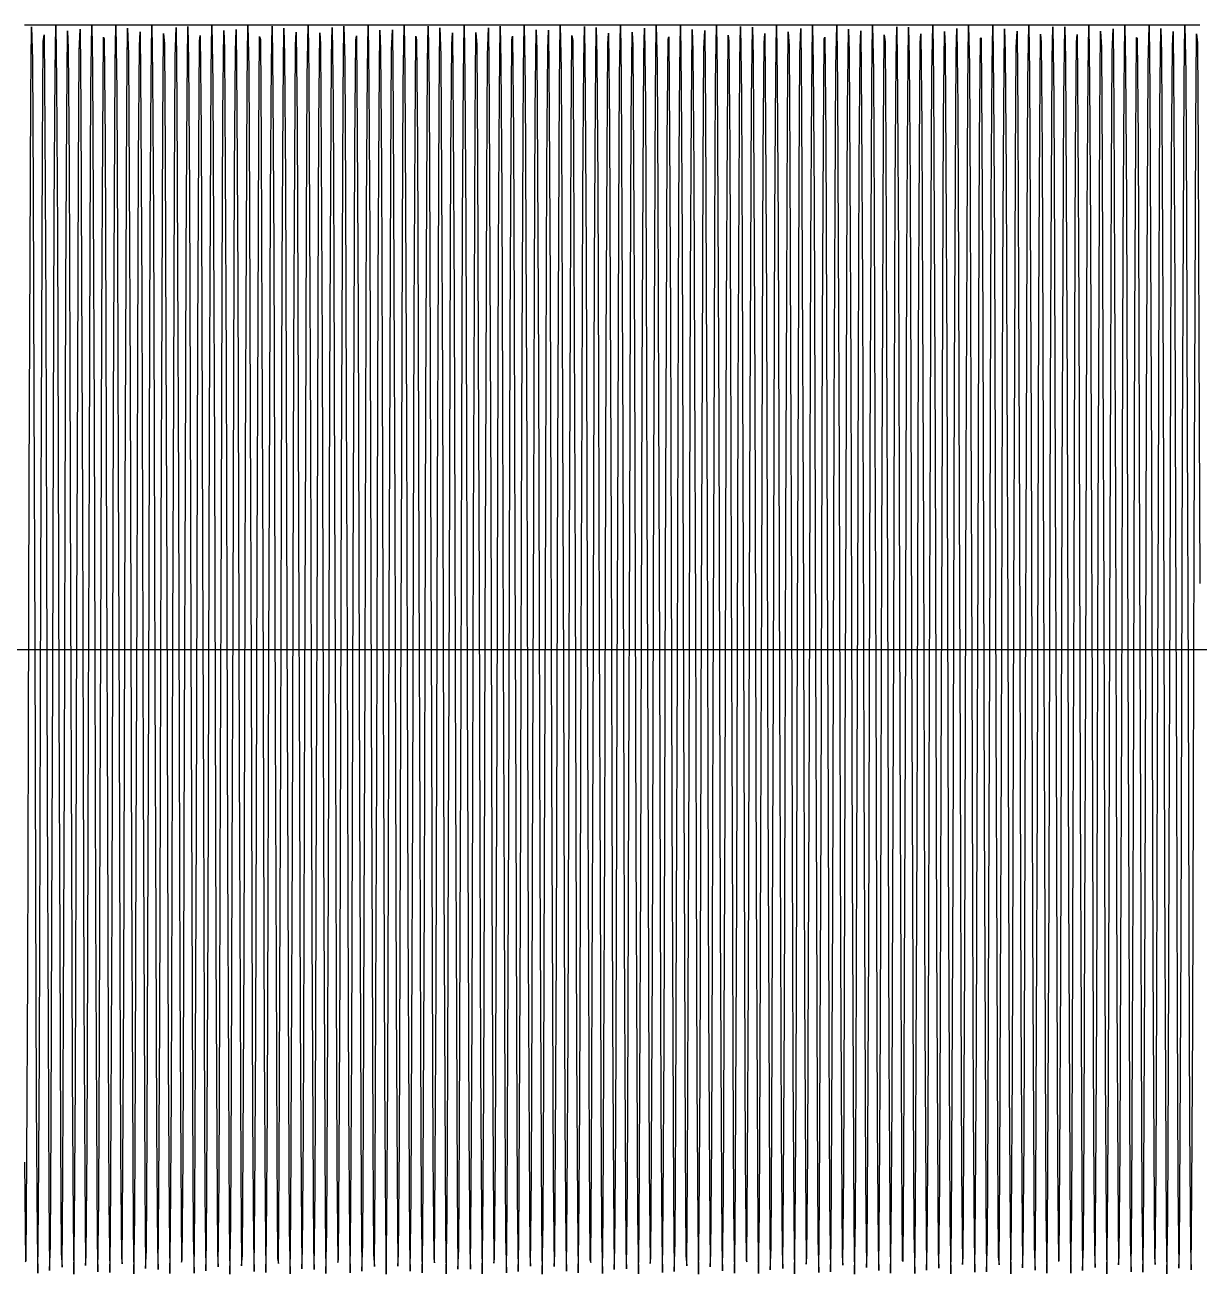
# Model space of a CAD drawing. Header units: metres. Extents: x 5 to 509, y -1 to 159.
# Drawn here: x 305.11 to 320.14, y 95 to 111 of the extents above; entities that cross this region are included whole.
import ezdxf

# ---------------------------------------------------------------- set-up
doc = ezdxf.new("R2010")
doc.units = ezdxf.units.M
doc.linetypes.add('DASHED', pattern=[0.6, 0.35, -0.25])
doc.layers.add('BASE', color=8, linetype='Continuous')
doc.layers.add('WAVE', color=7, linetype='Continuous')

msp = doc.modelspace()

# ---------------------------------------------------------------- linework, layer by layer
at = {"layer": 'BASE'}
msp.add_line((29, 103), (501, 103), dxfattribs=at)
at = {"layer": 'WAVE', "linetype": 'DASHED'}
msp.add_lwpolyline([(305.101, 111), (305.111, 111), (305.121, 111), (305.131, 111), (305.141, 111), (305.151, 111), (305.161, 111), (305.171, 111), (305.181, 111), (305.191, 111), (305.201, 111), (305.211, 111), (305.221, 111), (305.231, 111), (305.241, 111), (305.251, 111), (305.261, 111), (305.271, 111), (305.281, 111), (305.291, 111), (305.301, 111), (305.311, 111), (305.321, 111), (305.331, 111), (305.341, 111), (305.351, 111), (305.361, 111), (305.371, 111), (305.381, 111), (305.391, 111), (305.401, 111), (305.411, 111), (305.421, 111), (305.431, 111), (305.441, 111), (305.451, 111), (305.461, 111), (305.471, 111), (305.481, 111), (305.491, 111), (305.501, 111), (305.511, 111), (305.521, 111), (305.531, 111), (305.541, 111), (305.551, 111), (305.561, 111), (305.571, 111), (305.581, 111), (305.591, 111), (305.601, 111), (305.611, 111), (305.621, 111), (305.631, 111), (305.641, 111), (305.651, 111), (305.661, 111), (305.671, 111), (305.681, 111), (305.691, 111), (305.701, 111), (305.711, 111), (305.721, 111), (305.731, 111), (305.741, 111), (305.751, 111), (305.761, 111), (305.771, 111), (305.781, 111), (305.791, 111), (305.801, 111), (305.811, 111), (305.821, 111), (305.831, 111), (305.841, 111), (305.851, 111), (305.861, 111), (305.871, 111), (305.881, 111), (305.891, 111), (305.901, 111), (305.911, 111), (305.921, 111), (305.931, 111), (305.941, 111), (305.951, 111), (305.961, 111), (305.971, 111), (305.981, 111), (305.991, 111), (306.001, 111), (306.011, 111), (306.021, 111), (306.031, 111), (306.041, 111), (306.051, 111), (306.061, 111), (306.071, 111), (306.081, 111), (306.091, 111), (306.101, 111), (306.111, 111), (306.121, 111), (306.131, 111), (306.141, 111), (306.151, 111), (306.161, 111), (306.171, 111), (306.181, 111), (306.191, 111), (306.201, 111), (306.211, 111), (306.221, 111), (306.231, 111), (306.241, 111), (306.251, 111), (306.261, 111), (306.271, 111), (306.281, 111), (306.291, 111), (306.301, 111), (306.311, 111), (306.321, 111), (306.331, 111), (306.341, 111), (306.351, 111), (306.361, 111), (306.371, 111), (306.381, 111), (306.391, 111), (306.401, 111), (306.411, 111), (306.421, 111), (306.431, 111), (306.441, 111), (306.451, 111), (306.461, 111), (306.471, 111), (306.481, 111), (306.491, 111), (306.501, 111), (306.511, 111), (306.521, 111), (306.531, 111), (306.541, 111), (306.551, 111), (306.561, 111), (306.571, 111), (306.581, 111), (306.591, 111), (306.601, 111), (306.611, 111), (306.621, 111), (306.631, 111), (306.641, 111), (306.651, 111), (306.661, 111), (306.671, 111), (306.681, 111), (306.691, 111), (306.701, 111), (306.711, 111), (306.721, 111), (306.731, 111), (306.741, 111), (306.751, 111), (306.761, 111), (306.771, 111), (306.781, 111), (306.791, 111), (306.801, 111), (306.811, 111), (306.821, 111), (306.831, 111), (306.841, 111), (306.851, 111), (306.861, 111), (306.871, 111), (306.881, 111), (306.891, 111), (306.901, 111), (306.911, 111), (306.921, 111), (306.931, 111), (306.941, 111), (306.951, 111), (306.961, 111), (306.971, 111), (306.981, 111), (306.991, 111), (307.001, 111), (307.011, 111), (307.021, 111), (307.031, 111), (307.041, 111), (307.051, 111), (307.061, 111), (307.071, 111), (307.081, 111), (307.091, 111), (307.101, 111), (307.111, 111), (307.121, 111), (307.131, 111), (307.141, 111), (307.151, 111), (307.161, 111), (307.171, 111), (307.181, 111), (307.191, 111), (307.201, 111), (307.211, 111), (307.221, 111), (307.231, 111), (307.241, 111), (307.251, 111), (307.261, 111), (307.271, 111), (307.281, 111), (307.291, 111), (307.301, 111), (307.311, 111), (307.321, 111), (307.331, 111), (307.341, 111), (307.351, 111), (307.361, 111), (307.371, 111), (307.381, 111), (307.391, 111), (307.401, 111), (307.411, 111), (307.421, 111), (307.431, 111), (307.441, 111), (307.451, 111), (307.461, 111), (307.471, 111), (307.481, 111), (307.491, 111), (307.501, 111), (307.511, 111), (307.521, 111), (307.531, 111), (307.541, 111), (307.551, 111), (307.561, 111), (307.571, 111), (307.581, 111), (307.591, 111), (307.601, 111), (307.611, 111), (307.621, 111), (307.631, 111), (307.641, 111), (307.651, 111), (307.661, 111), (307.671, 111), (307.681, 111), (307.691, 111), (307.701, 111), (307.711, 111), (307.721, 111), (307.731, 111), (307.741, 111), (307.751, 111), (307.761, 111), (307.771, 111), (307.781, 111), (307.791, 111), (307.801, 111), (307.811, 111), (307.821, 111), (307.831, 111), (307.841, 111), (307.851, 111), (307.861, 111), (307.871, 111), (307.881, 111), (307.891, 111), (307.901, 111), (307.911, 111), (307.921, 111), (307.931, 111), (307.941, 111), (307.951, 111), (307.961, 111), (307.971, 111), (307.981, 111), (307.991, 111), (308.001, 111), (308.011, 111), (308.021, 111), (308.031, 111), (308.041, 111), (308.051, 111), (308.061, 111), (308.071, 111), (308.081, 111), (308.091, 111), (308.101, 111), (308.111, 111), (308.121, 111), (308.131, 111), (308.141, 111), (308.151, 111), (308.161, 111), (308.171, 111), (308.181, 111), (308.191, 111), (308.201, 111), (308.211, 111), (308.221, 111), (308.231, 111), (308.241, 111), (308.251, 111), (308.261, 111), (308.271, 111), (308.281, 111), (308.291, 111), (308.301, 111), (308.311, 111), (308.321, 111), (308.331, 111), (308.341, 111), (308.351, 111), (308.361, 111), (308.371, 111), (308.381, 111), (308.391, 111), (308.401, 111), (308.411, 111), (308.421, 111), (308.431, 111), (308.441, 111), (308.451, 111), (308.461, 111), (308.471, 111), (308.481, 111), (308.491, 111), (308.501, 111), (308.511, 111), (308.521, 111), (308.531, 111), (308.541, 111), (308.551, 111), (308.561, 111), (308.571, 111), (308.581, 111), (308.591, 111), (308.601, 111), (308.611, 111), (308.621, 111), (308.631, 111), (308.641, 111), (308.651, 111), (308.661, 111), (308.671, 111), (308.681, 111), (308.691, 111), (308.701, 111), (308.711, 111), (308.721, 111), (308.731, 111), (308.741, 111), (308.751, 111), (308.761, 111), (308.771, 111), (308.781, 111), (308.791, 111), (308.801, 111), (308.811, 111), (308.821, 111), (308.831, 111), (308.841, 111), (308.851, 111), (308.861, 111), (308.871, 111), (308.881, 111), (308.891, 111), (308.901, 111), (308.911, 111), (308.921, 111), (308.931, 111), (308.941, 111), (308.951, 111), (308.961, 111), (308.971, 111), (308.981, 111), (308.991, 111), (309.001, 111), (309.011, 111), (309.021, 111), (309.031, 111), (309.041, 111), (309.051, 111), (309.061, 111), (309.071, 111), (309.081, 111), (309.091, 111), (309.101, 111), (309.111, 111), (309.121, 111), (309.131, 111), (309.141, 111), (309.151, 111), (309.161, 111), (309.171, 111), (309.181, 111), (309.191, 111), (309.201, 111), (309.211, 111), (309.221, 111), (309.231, 111), (309.241, 111), (309.251, 111), (309.261, 111), (309.271, 111), (309.281, 111), (309.291, 111), (309.301, 111), (309.311, 111), (309.321, 111), (309.331, 111), (309.341, 111), (309.351, 111), (309.361, 111), (309.371, 111), (309.381, 111), (309.391, 111), (309.401, 111), (309.411, 111), (309.421, 111), (309.431, 111), (309.441, 111), (309.451, 111), (309.461, 111), (309.471, 111), (309.481, 111), (309.491, 111), (309.501, 111), (309.511, 111), (309.521, 111), (309.531, 111), (309.541, 111), (309.551, 111), (309.561, 111), (309.571, 111), (309.581, 111), (309.591, 111), (309.601, 111), (309.611, 111), (309.621, 111), (309.631, 111), (309.641, 111), (309.651, 111), (309.661, 111), (309.671, 111), (309.681, 111), (309.691, 111), (309.701, 111), (309.711, 111), (309.721, 111), (309.731, 111), (309.741, 111), (309.751, 111), (309.761, 111), (309.771, 111), (309.781, 111), (309.791, 111), (309.801, 111), (309.811, 111), (309.821, 111), (309.831, 111), (309.841, 111), (309.851, 111), (309.861, 111), (309.871, 111), (309.881, 111), (309.891, 111), (309.901, 111), (309.911, 111), (309.921, 111), (309.931, 111), (309.941, 111), (309.951, 111), (309.961, 111), (309.971, 111), (309.981, 111), (309.991, 111), (310.001, 111), (310.011, 111), (310.021, 111), (310.031, 111), (310.041, 111), (310.051, 111), (310.061, 111), (310.071, 111), (310.081, 111), (310.091, 111), (310.101, 111), (310.111, 111), (310.121, 111), (310.131, 111), (310.141, 111), (310.151, 111), (310.161, 111), (310.171, 111), (310.181, 111), (310.191, 111), (310.201, 111), (310.211, 111), (310.221, 111), (310.231, 111), (310.241, 111), (310.251, 111), (310.261, 111), (310.271, 111), (310.281, 111), (310.291, 111), (310.301, 111), (310.311, 111), (310.321, 111), (310.331, 111), (310.341, 111), (310.351, 111), (310.361, 111), (310.371, 111), (310.381, 111), (310.391, 111), (310.401, 111), (310.411, 111), (310.421, 111), (310.431, 111), (310.441, 111), (310.451, 111), (310.461, 111), (310.471, 111), (310.481, 111), (310.491, 111), (310.501, 111), (310.511, 111), (310.521, 111), (310.531, 111), (310.541, 111), (310.551, 111), (310.561, 111), (310.571, 111), (310.581, 111), (310.591, 111), (310.601, 111), (310.611, 111), (310.621, 111), (310.631, 111), (310.641, 111), (310.651, 111), (310.661, 111), (310.671, 111), (310.681, 111), (310.691, 111), (310.701, 111), (310.711, 111), (310.721, 111), (310.731, 111), (310.741, 111), (310.751, 111), (310.761, 111), (310.771, 111), (310.781, 111), (310.791, 111), (310.801, 111), (310.811, 111), (310.821, 111), (310.831, 111), (310.841, 111), (310.851, 111), (310.861, 111), (310.871, 111), (310.881, 111), (310.891, 111), (310.901, 111), (310.911, 111), (310.921, 111), (310.931, 111), (310.941, 111), (310.951, 111), (310.961, 111), (310.971, 111), (310.981, 111), (310.991, 111), (311.001, 111), (311.011, 111), (311.021, 111), (311.031, 111), (311.041, 111), (311.051, 111), (311.061, 111), (311.071, 111), (311.081, 111), (311.091, 111), (311.101, 111), (311.111, 111), (311.121, 111), (311.131, 111), (311.141, 111), (311.151, 111), (311.161, 111), (311.171, 111), (311.181, 111), (311.191, 111), (311.201, 111), (311.211, 111), (311.221, 111), (311.231, 111), (311.241, 111), (311.251, 111), (311.261, 111), (311.271, 111), (311.281, 111), (311.291, 111), (311.301, 111), (311.311, 111), (311.321, 111), (311.331, 111), (311.341, 111), (311.351, 111), (311.361, 111), (311.371, 111), (311.381, 111), (311.391, 111), (311.401, 111), (311.411, 111), (311.421, 111), (311.431, 111), (311.441, 111), (311.451, 111), (311.461, 111), (311.471, 111), (311.481, 111), (311.491, 111), (311.501, 111), (311.511, 111), (311.521, 111), (311.531, 111), (311.541, 111), (311.551, 111), (311.561, 111), (311.571, 111), (311.581, 111), (311.591, 111), (311.601, 111), (311.611, 111), (311.621, 111), (311.631, 111), (311.641, 111), (311.651, 111), (311.661, 111), (311.671, 111), (311.681, 111), (311.691, 111), (311.701, 111), (311.711, 111), (311.721, 111), (311.731, 111), (311.741, 111), (311.751, 111), (311.761, 111), (311.771, 111), (311.781, 111), (311.791, 111), (311.801, 111), (311.811, 111), (311.821, 111), (311.831, 111), (311.841, 111), (311.851, 111), (311.861, 111), (311.871, 111), (311.881, 111), (311.891, 111), (311.901, 111), (311.911, 111), (311.921, 111), (311.931, 111), (311.941, 111), (311.951, 111), (311.961, 111), (311.971, 111), (311.981, 111), (311.991, 111), (312.001, 111), (312.011, 111), (312.021, 111), (312.031, 111), (312.041, 111), (312.051, 111), (312.061, 111), (312.071, 111), (312.081, 111), (312.091, 111), (312.101, 111), (312.111, 111), (312.121, 111), (312.131, 111), (312.141, 111), (312.151, 111), (312.161, 111), (312.171, 111), (312.181, 111), (312.191, 111), (312.201, 111), (312.211, 111), (312.221, 111), (312.231, 111), (312.241, 111), (312.251, 111), (312.261, 111), (312.271, 111), (312.281, 111), (312.291, 111), (312.301, 111), (312.311, 111), (312.321, 111), (312.331, 111), (312.341, 111), (312.351, 111), (312.361, 111), (312.371, 111), (312.381, 111), (312.391, 111), (312.401, 111), (312.411, 111), (312.421, 111), (312.431, 111), (312.441, 111), (312.451, 111), (312.461, 111), (312.471, 111), (312.481, 111), (312.491, 111), (312.501, 111), (312.511, 111), (312.521, 111), (312.531, 111), (312.541, 111), (312.551, 111), (312.561, 111), (312.571, 111), (312.581, 111), (312.591, 111), (312.601, 111), (312.611, 111), (312.621, 111), (312.631, 111), (312.641, 111), (312.651, 111), (312.661, 111), (312.671, 111), (312.681, 111), (312.691, 111), (312.701, 111), (312.711, 111), (312.721, 111), (312.731, 111), (312.741, 111), (312.751, 111), (312.761, 111), (312.771, 111), (312.781, 111), (312.791, 111), (312.801, 111), (312.811, 111), (312.821, 111), (312.831, 111), (312.841, 111), (312.851, 111), (312.861, 111), (312.871, 111), (312.881, 111), (312.891, 111), (312.901, 111), (312.911, 111), (312.921, 111), (312.931, 111), (312.941, 111), (312.951, 111), (312.961, 111), (312.971, 111), (312.981, 111), (312.991, 111), (313.001, 111), (313.011, 111), (313.021, 111), (313.031, 111), (313.041, 111), (313.051, 111), (313.061, 111), (313.071, 111), (313.081, 111), (313.091, 111), (313.101, 111), (313.111, 111), (313.121, 111), (313.131, 111), (313.141, 111), (313.151, 111), (313.161, 111), (313.171, 111), (313.181, 111), (313.191, 111), (313.201, 111), (313.211, 111), (313.221, 111), (313.231, 111), (313.241, 111), (313.251, 111), (313.261, 111), (313.271, 111), (313.281, 111), (313.291, 111), (313.301, 111), (313.311, 111), (313.321, 111), (313.331, 111), (313.341, 111), (313.351, 111), (313.361, 111), (313.371, 111), (313.381, 111), (313.391, 111), (313.401, 111), (313.411, 111), (313.421, 111), (313.431, 111), (313.441, 111), (313.451, 111), (313.461, 111), (313.471, 111), (313.481, 111), (313.491, 111), (313.501, 111), (313.511, 111), (313.521, 111), (313.531, 111), (313.541, 111), (313.551, 111), (313.561, 111), (313.571, 111), (313.581, 111), (313.591, 111), (313.601, 111), (313.611, 111), (313.621, 111), (313.631, 111), (313.641, 111), (313.651, 111), (313.661, 111), (313.671, 111), (313.681, 111), (313.691, 111), (313.701, 111), (313.711, 111), (313.721, 111), (313.731, 111), (313.741, 111), (313.751, 111), (313.761, 111), (313.771, 111), (313.781, 111), (313.791, 111), (313.801, 111), (313.811, 111), (313.821, 111), (313.831, 111), (313.841, 111), (313.851, 111), (313.861, 111), (313.871, 111), (313.881, 111), (313.891, 111), (313.901, 111), (313.911, 111), (313.921, 111), (313.931, 111), (313.941, 111), (313.951, 111), (313.961, 111), (313.971, 111), (313.981, 111), (313.991, 111), (314.001, 111), (314.011, 111), (314.021, 111), (314.031, 111), (314.041, 111), (314.051, 111), (314.061, 111), (314.071, 111), (314.081, 111), (314.091, 111), (314.101, 111), (314.111, 111), (314.121, 111), (314.131, 111), (314.141, 111), (314.151, 111), (314.161, 111), (314.171, 111), (314.181, 111), (314.191, 111), (314.201, 111), (314.211, 111), (314.221, 111), (314.231, 111), (314.241, 111), (314.251, 111), (314.261, 111), (314.271, 111), (314.281, 111), (314.291, 111), (314.301, 111), (314.311, 111), (314.321, 111), (314.331, 111), (314.341, 111), (314.351, 111), (314.361, 111), (314.371, 111), (314.381, 111), (314.391, 111), (314.401, 111), (314.411, 111), (314.421, 111), (314.431, 111), (314.441, 111), (314.451, 111), (314.461, 111), (314.471, 111), (314.481, 111), (314.491, 111), (314.501, 111), (314.511, 111), (314.521, 111), (314.531, 111), (314.541, 111), (314.551, 111), (314.561, 111), (314.571, 111), (314.581, 111), (314.591, 111), (314.601, 111), (314.611, 111), (314.621, 111), (314.631, 111), (314.641, 111), (314.651, 111), (314.661, 111), (314.671, 111), (314.681, 111), (314.691, 111), (314.701, 111), (314.711, 111), (314.721, 111), (314.731, 111), (314.741, 111), (314.751, 111), (314.761, 111), (314.771, 111), (314.781, 111), (314.791, 111), (314.801, 111), (314.811, 111), (314.821, 111), (314.831, 111), (314.841, 111), (314.851, 111), (314.861, 111), (314.871, 111), (314.881, 111), (314.891, 111), (314.901, 111), (314.911, 111), (314.921, 111), (314.931, 111), (314.941, 111), (314.951, 111), (314.961, 111), (314.971, 111), (314.981, 111), (314.991, 111), (315.001, 111), (315.011, 111), (315.021, 111), (315.031, 111), (315.041, 111), (315.051, 111), (315.061, 111), (315.071, 111), (315.081, 111), (315.091, 111), (315.101, 111), (315.111, 111), (315.121, 111), (315.131, 111), (315.141, 111), (315.151, 111), (315.161, 111), (315.171, 111), (315.181, 111), (315.191, 111), (315.201, 111), (315.211, 111), (315.221, 111), (315.231, 111), (315.241, 111), (315.251, 111), (315.261, 111), (315.271, 111), (315.281, 111), (315.291, 111), (315.301, 111), (315.311, 111), (315.321, 111), (315.331, 111), (315.341, 111), (315.351, 111), (315.361, 111), (315.371, 111), (315.381, 111), (315.391, 111), (315.401, 111), (315.411, 111), (315.421, 111), (315.431, 111), (315.441, 111), (315.451, 111), (315.461, 111), (315.471, 111), (315.481, 111), (315.491, 111), (315.501, 111), (315.511, 111), (315.521, 111), (315.531, 111), (315.541, 111), (315.551, 111), (315.561, 111), (315.571, 111), (315.581, 111), (315.591, 111), (315.601, 111), (315.611, 111), (315.621, 111), (315.631, 111), (315.641, 111), (315.651, 111), (315.661, 111), (315.671, 111), (315.681, 111), (315.691, 111), (315.701, 111), (315.711, 111), (315.721, 111), (315.731, 111), (315.741, 111), (315.751, 111), (315.761, 111), (315.771, 111), (315.781, 111), (315.791, 111), (315.801, 111), (315.811, 111), (315.821, 111), (315.831, 111), (315.841, 111), (315.851, 111), (315.861, 111), (315.871, 111), (315.881, 111), (315.891, 111), (315.901, 111), (315.911, 111), (315.921, 111), (315.931, 111), (315.941, 111), (315.951, 111), (315.961, 111), (315.971, 111), (315.981, 111), (315.991, 111), (316.001, 111), (316.011, 111), (316.021, 111), (316.031, 111), (316.041, 111), (316.051, 111), (316.061, 111), (316.071, 111), (316.081, 111), (316.091, 111), (316.101, 111), (316.111, 111), (316.121, 111), (316.131, 111), (316.141, 111), (316.151, 111), (316.161, 111), (316.171, 111), (316.181, 111), (316.191, 111), (316.201, 111), (316.211, 111), (316.221, 111), (316.231, 111), (316.241, 111), (316.251, 111), (316.261, 111), (316.271, 111), (316.281, 111), (316.291, 111), (316.301, 111), (316.311, 111), (316.321, 111), (316.331, 111), (316.341, 111), (316.351, 111), (316.361, 111), (316.371, 111), (316.381, 111), (316.391, 111), (316.401, 111), (316.411, 111), (316.421, 111), (316.431, 111), (316.441, 111), (316.451, 111), (316.461, 111), (316.471, 111), (316.481, 111), (316.491, 111), (316.501, 111), (316.511, 111), (316.521, 111), (316.531, 111), (316.541, 111), (316.551, 111), (316.561, 111), (316.571, 111), (316.581, 111), (316.591, 111), (316.601, 111), (316.611, 111), (316.621, 111), (316.631, 111), (316.641, 111), (316.651, 111), (316.661, 111), (316.671, 111), (316.681, 111), (316.691, 111), (316.701, 111), (316.711, 111), (316.721, 111), (316.731, 111), (316.741, 111), (316.751, 111), (316.761, 111), (316.771, 111), (316.781, 111), (316.791, 111), (316.801, 111), (316.811, 111), (316.821, 111), (316.831, 111), (316.841, 111), (316.851, 111), (316.861, 111), (316.871, 111), (316.881, 111), (316.891, 111), (316.901, 111), (316.911, 111), (316.921, 111), (316.931, 111), (316.941, 111), (316.951, 111), (316.961, 111), (316.971, 111), (316.981, 111), (316.991, 111), (317.001, 111), (317.011, 111), (317.021, 111), (317.031, 111), (317.041, 111), (317.051, 111), (317.061, 111), (317.071, 111), (317.081, 111), (317.091, 111), (317.101, 111), (317.111, 111), (317.121, 111), (317.131, 111), (317.141, 111), (317.151, 111), (317.161, 111), (317.171, 111), (317.181, 111), (317.191, 111), (317.201, 111), (317.211, 111), (317.221, 111), (317.231, 111), (317.241, 111), (317.251, 111), (317.261, 111), (317.271, 111), (317.281, 111), (317.291, 111), (317.301, 111), (317.311, 111), (317.321, 111), (317.331, 111), (317.341, 111), (317.351, 111), (317.361, 111), (317.371, 111), (317.381, 111), (317.391, 111), (317.401, 111), (317.411, 111), (317.421, 111), (317.431, 111), (317.441, 111), (317.451, 111), (317.461, 111), (317.471, 111), (317.481, 111), (317.491, 111), (317.501, 111), (317.511, 111), (317.521, 111), (317.531, 111), (317.541, 111), (317.551, 111), (317.561, 111), (317.571, 111), (317.581, 111), (317.591, 111), (317.601, 111), (317.611, 111), (317.621, 111), (317.631, 111), (317.641, 111), (317.651, 111), (317.661, 111), (317.671, 111), (317.681, 111), (317.691, 111), (317.701, 111), (317.711, 111), (317.721, 111), (317.731, 111), (317.741, 111), (317.751, 111), (317.761, 111), (317.771, 111), (317.781, 111), (317.791, 111), (317.801, 111), (317.811, 111), (317.821, 111), (317.831, 111), (317.841, 111), (317.851, 111), (317.861, 111), (317.871, 111), (317.881, 111), (317.891, 111), (317.901, 111), (317.911, 111), (317.921, 111), (317.931, 111), (317.941, 111), (317.951, 111), (317.961, 111), (317.971, 111), (317.981, 111), (317.991, 111), (318.001, 111), (318.011, 111), (318.021, 111), (318.031, 111), (318.041, 111), (318.051, 111), (318.061, 111), (318.071, 111), (318.081, 111), (318.091, 111), (318.101, 111), (318.111, 111), (318.121, 111), (318.131, 111), (318.141, 111), (318.151, 111), (318.161, 111), (318.171, 111), (318.181, 111), (318.191, 111), (318.201, 111), (318.211, 111), (318.221, 111), (318.231, 111), (318.241, 111), (318.251, 111), (318.261, 111), (318.271, 111), (318.281, 111), (318.291, 111), (318.301, 111), (318.311, 111), (318.321, 111), (318.331, 111), (318.341, 111), (318.351, 111), (318.361, 111), (318.371, 111), (318.381, 111), (318.391, 111), (318.401, 111), (318.411, 111), (318.421, 111), (318.431, 111), (318.441, 111), (318.451, 111), (318.461, 111), (318.471, 111), (318.481, 111), (318.491, 111), (318.501, 111), (318.511, 111), (318.521, 111), (318.531, 111), (318.541, 111), (318.551, 111), (318.561, 111), (318.571, 111), (318.581, 111), (318.591, 111), (318.601, 111), (318.611, 111), (318.621, 111), (318.631, 111), (318.641, 111), (318.651, 111), (318.661, 111), (318.671, 111), (318.681, 111), (318.691, 111), (318.701, 111), (318.711, 111), (318.721, 111), (318.731, 111), (318.741, 111), (318.751, 111), (318.761, 111), (318.771, 111), (318.781, 111), (318.791, 111), (318.801, 111), (318.811, 111), (318.821, 111), (318.831, 111), (318.841, 111), (318.851, 111), (318.861, 111), (318.871, 111), (318.881, 111), (318.891, 111), (318.901, 111), (318.911, 111), (318.921, 111), (318.931, 111), (318.941, 111), (318.951, 111), (318.961, 111), (318.971, 111), (318.981, 111), (318.991, 111), (319.001, 111), (319.011, 111), (319.021, 111), (319.031, 111), (319.041, 111), (319.051, 111), (319.061, 111), (319.071, 111), (319.081, 111), (319.091, 111), (319.101, 111), (319.111, 111), (319.121, 111), (319.131, 111), (319.141, 111), (319.151, 111), (319.161, 111), (319.171, 111), (319.181, 111), (319.191, 111), (319.201, 111), (319.211, 111), (319.221, 111), (319.231, 111), (319.241, 111), (319.251, 111), (319.261, 111), (319.271, 111), (319.281, 111), (319.291, 111), (319.301, 111), (319.311, 111), (319.321, 111), (319.331, 111), (319.341, 111), (319.351, 111), (319.361, 111), (319.371, 111), (319.381, 111), (319.391, 111), (319.401, 111), (319.411, 111), (319.421, 111), (319.431, 111), (319.441, 111), (319.451, 111), (319.461, 111), (319.471, 111), (319.481, 111), (319.491, 111), (319.501, 111), (319.511, 111), (319.521, 111), (319.531, 111), (319.541, 111), (319.551, 111), (319.561, 111), (319.571, 111), (319.581, 111), (319.591, 111), (319.601, 111), (319.611, 111), (319.621, 111), (319.631, 111), (319.641, 111), (319.651, 111), (319.661, 111), (319.671, 111), (319.681, 111), (319.691, 111), (319.701, 111), (319.711, 111), (319.721, 111), (319.731, 111), (319.741, 111), (319.751, 111), (319.761, 111), (319.771, 111), (319.781, 111), (319.791, 111), (319.801, 111), (319.811, 111), (319.821, 111), (319.831, 111), (319.841, 111), (319.851, 111), (319.861, 111), (319.871, 111), (319.881, 111), (319.891, 111), (319.901, 111), (319.911, 111), (319.921, 111), (319.931, 111), (319.941, 111), (319.951, 111), (319.961, 111), (319.971, 111), (319.981, 111), (319.991, 111), (320.001, 111), (320.011, 111), (320.021, 111), (320.031, 111), (320.041, 111), (320.051, 111), (320.061, 111), (320.071, 111), (320.081, 111), (320.091, 111), (320.101, 111), (320.111, 111), (320.121, 111), (320.131, 111), (320.141, 111), (320.151, 111)], dxfattribs=at)
at = {"layer": 'WAVE'}
msp.add_lwpolyline([(305.101, 96.432), (305.111, 95.158), (305.121, 95.174), (305.131, 96.478), (305.141, 98.854), (305.151, 101.913), (305.161, 105.15), (305.171, 108.033), (305.181, 110.089), (305.191, 110.978), (305.201, 110.555), (305.211, 108.889), (305.221, 106.254), (305.231, 103.084), (305.241, 99.9), (305.251, 97.226), (305.261, 95.502), (305.271, 95.011), (305.281, 95.834), (305.291, 97.837), (305.301, 100.688), (305.311, 103.92), (305.321, 107.001), (305.331, 109.423), (305.341, 110.789), (305.351, 110.873), (305.361, 109.662), (305.371, 107.356), (305.381, 104.332), (305.391, 101.09), (305.401, 98.161), (305.411, 96.029), (305.421, 95.044), (305.431, 95.367), (305.441, 96.946), (305.451, 99.521), (305.461, 102.668), (305.471, 105.87), (305.481, 108.6), (305.491, 110.408), (305.501, 110.998), (305.511, 110.272), (305.521, 108.35), (305.531, 105.547), (305.541, 102.326), (305.551, 99.215), (305.561, 96.727), (305.571, 95.271), (305.581, 95.087), (305.591, 96.204), (305.601, 98.439), (305.611, 101.424), (305.621, 104.669), (305.631, 107.639), (305.641, 109.846), (305.651, 110.927), (305.661, 110.704), (305.671, 109.213), (305.681, 106.7), (305.691, 103.579), (305.701, 100.362), (305.711, 97.58), (305.721, 95.689), (305.731, 95), (305.741, 95.628), (305.751, 97.469), (305.761, 100.219), (305.771, 103.427), (305.781, 106.565), (305.791, 109.116), (305.801, 110.661), (305.811, 110.946), (305.821, 109.924), (305.831, 107.762), (305.841, 104.818), (305.851, 101.574), (305.861, 98.565), (305.871, 96.285), (305.881, 95.11), (305.891, 95.233), (305.901, 96.634), (305.911, 99.082), (305.921, 102.175), (305.931, 105.403), (305.941, 108.236), (305.951, 110.207), (305.961, 110.993), (305.971, 110.464), (305.981, 108.707), (305.991, 106.012), (306.001, 102.82), (306.011, 99.659), (306.021, 97.046), (306.031, 95.414), (306.041, 95.029), (306.051, 95.956), (306.061, 98.041), (306.071, 100.942), (306.081, 104.182), (306.091, 107.227), (306.101, 109.577), (306.111, 110.845), (306.121, 110.822), (306.131, 109.513), (306.141, 107.132), (306.151, 104.071), (306.161, 100.834), (306.171, 97.954), (306.181, 95.903), (306.191, 95.02), (306.201, 95.45), (306.211, 97.122), (306.221, 99.761), (306.231, 102.932), (306.241, 106.115), (306.251, 108.785), (306.261, 110.504), (306.271, 110.988), (306.281, 110.158), (306.291, 108.151), (306.301, 105.296), (306.311, 102.063), (306.321, 98.985), (306.331, 96.567), (306.341, 95.207), (306.351, 95.13), (306.361, 96.347), (306.371, 98.658), (306.381, 101.684), (306.391, 104.926), (306.401, 107.852), (306.411, 109.979), (306.421, 110.958), (306.431, 110.628), (306.441, 109.043), (306.451, 106.464), (306.461, 103.315), (306.471, 100.115), (306.481, 97.388), (306.491, 95.585), (306.501, 95.002), (306.511, 95.735), (306.521, 97.662), (306.531, 100.468), (306.541, 103.69), (306.551, 106.799), (306.561, 109.283), (306.571, 110.733), (306.581, 110.911), (306.591, 109.788), (306.601, 107.548), (306.611, 104.56), (306.621, 101.315), (306.631, 98.347), (306.641, 96.145), (306.651, 95.071), (306.661, 95.301), (306.671, 96.797), (306.681, 99.314), (306.691, 102.437), (306.701, 105.653), (306.711, 108.432), (306.721, 110.318), (306.731, 111), (306.741, 110.365), (306.751, 108.52), (306.761, 105.766), (306.771, 102.557), (306.781, 99.421), (306.791, 96.873), (306.801, 95.334), (306.811, 95.056), (306.821, 96.085), (306.831, 98.251), (306.841, 101.198), (306.851, 104.442), (306.861, 107.449), (306.871, 109.724), (306.881, 110.892), (306.891, 110.763), (306.901, 109.356), (306.911, 106.904), (306.921, 103.809), (306.931, 100.582), (306.941, 97.752), (306.951, 95.785), (306.961, 95.006), (306.971, 95.541), (306.981, 97.304), (306.991, 100.004), (307.001, 103.196), (307.011, 106.356), (307.021, 108.964), (307.031, 110.591), (307.041, 110.969), (307.051, 110.037), (307.061, 107.946), (307.071, 105.042), (307.081, 101.802), (307.091, 98.759), (307.101, 96.414), (307.111, 95.152), (307.121, 95.181), (307.131, 96.497), (307.141, 98.882), (307.151, 101.945), (307.161, 105.181), (307.171, 108.059), (307.181, 110.104), (307.191, 110.981), (307.201, 110.545), (307.211, 108.867), (307.221, 106.225), (307.231, 103.052), (307.241, 99.87), (307.251, 97.203), (307.261, 95.49), (307.271, 95.013), (307.281, 95.849), (307.291, 97.862), (307.301, 100.72), (307.311, 103.953), (307.321, 107.029), (307.331, 109.443), (307.341, 110.796), (307.351, 110.867), (307.361, 109.644), (307.371, 107.328), (307.381, 104.3), (307.391, 101.058), (307.401, 98.135), (307.411, 96.013), (307.421, 95.04), (307.431, 95.377), (307.441, 96.967), (307.451, 99.55), (307.461, 102.701), (307.471, 105.901), (307.481, 108.623), (307.491, 110.421), (307.501, 110.997), (307.511, 110.258), (307.521, 108.325), (307.531, 105.516), (307.541, 102.293), (307.551, 99.187), (307.561, 96.707), (307.571, 95.263), (307.581, 95.091), (307.591, 96.221), (307.601, 98.466), (307.611, 101.456), (307.621, 104.701), (307.631, 107.666), (307.641, 109.863), (307.651, 110.931), (307.661, 110.695), (307.671, 109.192), (307.681, 106.671), (307.691, 103.546), (307.701, 100.331), (307.711, 97.556), (307.721, 95.675), (307.731, 95), (307.741, 95.641), (307.751, 97.492), (307.761, 100.25), (307.771, 103.46), (307.781, 106.594), (307.791, 109.137), (307.801, 110.67), (307.811, 110.942), (307.821, 109.907), (307.831, 107.736), (307.841, 104.786), (307.851, 101.542), (307.861, 98.537), (307.871, 96.267), (307.881, 95.105), (307.891, 95.241), (307.901, 96.654), (307.911, 99.111), (307.921, 102.207), (307.931, 105.434), (307.941, 108.26), (307.951, 110.222), (307.961, 110.995), (307.971, 110.453), (307.981, 108.685), (307.991, 105.981), (308.001, 102.788), (308.011, 99.629), (308.021, 97.025), (308.031, 95.404), (308.041, 95.032), (308.051, 95.971), (308.061, 98.067), (308.071, 100.974), (308.081, 104.214), (308.091, 107.255), (308.101, 109.596), (308.111, 110.851), (308.121, 110.815), (308.131, 109.494), (308.141, 107.104), (308.151, 104.039), (308.161, 100.803), (308.171, 97.929), (308.181, 95.888), (308.191, 95.018), (308.201, 95.461), (308.211, 97.144), (308.221, 99.79), (308.231, 102.965), (308.241, 106.145), (308.251, 108.808), (308.261, 110.515), (308.271, 110.986), (308.281, 110.144), (308.291, 108.126), (308.301, 105.265), (308.311, 102.031), (308.321, 98.957), (308.331, 96.548), (308.341, 95.2), (308.351, 95.136), (308.361, 96.365), (308.371, 98.686), (308.381, 101.716), (308.391, 104.958), (308.401, 107.878), (308.411, 109.995), (308.421, 110.961), (308.431, 110.618), (308.441, 109.022), (308.451, 106.435), (308.461, 103.283), (308.471, 100.084), (308.481, 97.365), (308.491, 95.573), (308.501, 95.003), (308.511, 95.748), (308.521, 97.687), (308.531, 100.499), (308.541, 103.723), (308.551, 106.828), (308.561, 109.303), (308.571, 110.741), (308.581, 110.906), (308.591, 109.77), (308.601, 107.521), (308.611, 104.528), (308.621, 101.283), (308.631, 98.321), (308.641, 96.129), (308.651, 95.067), (308.661, 95.31), (308.671, 96.818), (308.681, 99.343), (308.691, 102.47), (308.701, 105.684), (308.711, 108.456), (308.721, 110.331), (308.731, 111), (308.741, 110.353), (308.751, 108.496), (308.761, 105.735), (308.771, 102.524), (308.781, 99.391), (308.791, 96.853), (308.801, 95.325), (308.811, 95.06), (308.821, 96.101), (308.831, 98.277), (308.841, 101.23), (308.851, 104.474), (308.861, 107.476), (308.871, 109.741), (308.881, 110.898), (308.891, 110.755), (308.901, 109.336), (308.911, 106.875), (308.921, 103.777), (308.931, 100.55), (308.941, 97.727), (308.951, 95.771), (308.961, 95.005), (308.971, 95.553), (308.981, 97.327), (308.991, 100.034), (309.001, 103.229), (309.011, 106.386), (309.021, 108.986), (309.031, 110.602), (309.041, 110.967), (309.051, 110.021), (309.061, 107.92), (309.071, 105.01), (309.081, 101.77), (309.091, 98.731), (309.101, 96.395), (309.111, 95.146), (309.121, 95.188), (309.131, 96.516), (309.141, 98.91), (309.151, 101.977), (309.161, 105.213), (309.171, 108.084), (309.181, 110.119), (309.191, 110.983), (309.201, 110.534), (309.211, 108.845), (309.221, 106.195), (309.231, 103.019), (309.241, 99.84), (309.251, 97.181), (309.261, 95.479), (309.271, 95.015), (309.281, 95.864), (309.291, 97.887), (309.301, 100.751), (309.311, 103.985), (309.321, 107.057), (309.331, 109.462), (309.341, 110.804), (309.351, 110.861), (309.361, 109.626), (309.371, 107.301), (309.381, 104.268), (309.391, 101.026), (309.401, 98.109), (309.411, 95.997), (309.421, 95.037), (309.431, 95.387), (309.441, 96.989), (309.451, 99.58), (309.461, 102.734), (309.471, 105.931), (309.481, 108.646), (309.491, 110.433), (309.501, 110.996), (309.511, 110.245), (309.521, 108.301), (309.531, 105.485), (309.541, 102.261), (309.551, 99.158), (309.561, 96.687), (309.571, 95.255), (309.581, 95.096), (309.591, 96.238), (309.601, 98.493), (309.611, 101.489), (309.621, 104.733), (309.631, 107.692), (309.641, 109.88), (309.651, 110.935), (309.661, 110.686), (309.671, 109.172), (309.681, 106.642), (309.691, 103.514), (309.701, 100.301), (309.711, 97.532), (309.721, 95.662), (309.731, 95), (309.741, 95.654), (309.751, 97.516), (309.761, 100.281), (309.771, 103.492), (309.781, 106.623), (309.791, 109.158), (309.801, 110.68), (309.811, 110.938), (309.821, 109.891), (309.831, 107.71), (309.841, 104.754), (309.851, 101.51), (309.861, 98.51), (309.871, 96.25), (309.881, 95.1), (309.891, 95.249), (309.901, 96.674), (309.911, 99.139), (309.921, 102.24), (309.931, 105.465), (309.941, 108.285), (309.951, 110.236), (309.961, 110.996), (309.971, 110.441), (309.981, 108.662), (309.991, 105.951), (310.001, 102.755), (310.011, 99.599), (310.021, 97.003), (310.031, 95.393), (310.041, 95.035), (310.051, 95.987), (310.061, 98.093), (310.071, 101.006), (310.081, 104.247), (310.091, 107.283), (310.101, 109.614), (310.111, 110.857), (310.121, 110.808), (310.131, 109.475), (310.141, 107.076), (310.151, 104.006), (310.161, 100.772), (310.171, 97.903), (310.181, 95.873), (310.191, 95.016), (310.201, 95.472), (310.211, 97.166), (310.221, 99.82), (310.231, 102.997), (310.241, 106.175), (310.251, 108.83), (310.261, 110.526), (310.271, 110.984), (310.281, 110.129), (310.291, 108.101), (310.301, 105.233), (310.311, 101.999), (310.321, 98.929), (310.331, 96.528), (310.341, 95.193), (310.351, 95.142), (310.361, 96.383), (310.371, 98.713), (310.381, 101.748), (310.391, 104.99), (310.401, 107.903), (310.411, 110.011), (310.421, 110.965), (310.431, 110.608), (310.441, 109), (310.451, 106.405), (310.461, 103.25), (310.471, 100.054), (310.481, 97.342), (310.491, 95.561), (310.501, 95.004), (310.511, 95.762), (310.521, 97.711), (310.531, 100.53), (310.541, 103.755), (310.551, 106.856), (310.561, 109.323), (310.571, 110.749), (310.581, 110.901), (310.591, 109.753), (310.601, 107.494), (310.611, 104.495), (310.621, 101.251), (310.631, 98.294), (310.641, 96.112), (310.651, 95.063), (310.661, 95.319), (310.671, 96.839), (310.681, 99.372), (310.691, 102.503), (310.701, 105.715), (310.711, 108.48), (310.721, 110.344), (310.731, 111), (310.741, 110.34), (310.751, 108.472), (310.761, 105.704), (310.771, 102.491), (310.781, 99.362), (310.791, 96.832), (310.801, 95.316), (310.811, 95.064), (310.821, 96.118), (310.831, 98.304), (310.841, 101.262), (310.851, 104.507), (310.861, 107.503), (310.871, 109.759), (310.881, 110.903), (310.891, 110.747), (310.901, 109.316), (310.911, 106.846), (310.921, 103.744), (310.931, 100.519), (310.941, 97.703), (310.951, 95.757), (310.961, 95.004), (310.971, 95.565), (310.981, 97.35), (310.991, 100.064), (311.001, 103.261), (311.011, 106.415), (311.021, 109.008), (311.031, 110.612), (311.041, 110.963), (311.051, 110.005), (311.061, 107.895), (311.071, 104.979), (311.081, 101.737), (311.091, 98.704), (311.101, 96.377), (311.111, 95.139), (311.121, 95.195), (311.131, 96.535), (311.141, 98.938), (311.151, 102.01), (311.161, 105.244), (311.171, 108.109), (311.181, 110.134), (311.191, 110.985), (311.201, 110.523), (311.211, 108.823), (311.221, 106.165), (311.231, 102.986), (311.241, 99.81), (311.251, 97.159), (311.261, 95.468), (311.271, 95.017), (311.281, 95.879), (311.291, 97.912), (311.301, 100.782), (311.311, 104.018), (311.321, 107.085), (311.331, 109.481), (311.341, 110.811), (311.351, 110.855), (311.361, 109.608), (311.371, 107.273), (311.381, 104.235), (311.391, 100.995), (311.401, 98.084), (311.411, 95.981), (311.421, 95.034), (311.431, 95.397), (311.441, 97.011), (311.451, 99.61), (311.461, 102.766), (311.471, 105.961), (311.481, 108.67), (311.491, 110.445), (311.501, 110.995), (311.511, 110.231), (311.521, 108.277), (311.531, 105.454), (311.541, 102.228), (311.551, 99.129), (311.561, 96.667), (311.571, 95.247), (311.581, 95.102), (311.591, 96.256), (311.601, 98.52), (311.611, 101.521), (311.621, 104.765), (311.631, 107.719), (311.641, 109.896), (311.651, 110.939), (311.661, 110.677), (311.671, 109.151), (311.681, 106.613), (311.691, 103.481), (311.701, 100.27), (311.711, 97.508), (311.721, 95.649), (311.731, 95), (311.741, 95.667), (311.751, 97.54), (311.761, 100.311), (311.771, 103.525), (311.781, 106.652), (311.791, 109.179), (311.801, 110.689), (311.811, 110.934), (311.821, 109.874), (311.831, 107.683), (311.841, 104.722), (311.851, 101.477), (311.861, 98.483), (311.871, 96.232), (311.881, 95.095), (311.891, 95.257), (311.901, 96.694), (311.911, 99.168), (311.921, 102.272), (311.931, 105.496), (311.941, 108.31), (311.951, 110.249), (311.961, 110.997), (311.971, 110.429), (311.981, 108.638), (311.991, 105.921), (312.001, 102.722), (312.011, 99.57), (312.021, 96.981), (312.031, 95.383), (312.041, 95.038), (312.051, 96.003), (312.061, 98.118), (312.071, 101.037), (312.081, 104.279), (312.091, 107.31), (312.101, 109.632), (312.111, 110.864), (312.121, 110.801), (312.131, 109.455), (312.141, 107.048), (312.151, 103.974), (312.161, 100.74), (312.171, 97.878), (312.181, 95.859), (312.191, 95.014), (312.201, 95.483), (312.211, 97.189), (312.221, 99.85), (312.231, 103.03), (312.241, 106.205), (312.251, 108.853), (312.261, 110.537), (312.271, 110.982), (312.281, 110.114), (312.291, 108.075), (312.301, 105.202), (312.311, 101.966), (312.321, 98.9), (312.331, 96.509), (312.341, 95.186), (312.351, 95.148), (312.361, 96.402), (312.371, 98.741), (312.381, 101.781), (312.391, 105.021), (312.401, 107.929), (312.411, 110.026), (312.421, 110.968), (312.431, 110.598), (312.441, 108.979), (312.451, 106.376), (312.461, 103.217), (312.471, 100.023), (312.481, 97.319), (312.491, 95.549), (312.501, 95.005), (312.511, 95.776), (312.521, 97.736), (312.531, 100.561), (312.541, 103.788), (312.551, 106.885), (312.561, 109.343), (312.571, 110.757), (312.581, 110.896), (312.591, 109.735), (312.601, 107.467), (312.611, 104.463), (312.621, 101.219), (312.631, 98.268), (312.641, 96.095), (312.651, 95.059), (312.661, 95.328), (312.671, 96.86), (312.681, 99.402), (312.691, 102.535), (312.701, 105.745), (312.711, 108.504), (312.721, 110.357), (312.731, 111), (312.741, 110.327), (312.751, 108.448), (312.761, 105.673), (312.771, 102.459), (312.781, 99.333), (312.791, 96.811), (312.801, 95.307), (312.811, 95.068), (312.821, 96.134), (312.831, 98.33), (312.841, 101.294), (312.851, 104.539), (312.861, 107.53), (312.871, 109.776), (312.881, 110.908), (312.891, 110.738), (312.901, 109.296), (312.911, 106.818), (312.921, 103.712), (312.931, 100.488), (312.941, 97.678), (312.951, 95.744), (312.961, 95.003), (312.971, 95.577), (312.981, 97.373), (312.991, 100.095), (313.001, 103.294), (313.011, 106.445), (313.021, 109.029), (313.031, 110.622), (313.041, 110.96), (313.051, 109.989), (313.061, 107.869), (313.071, 104.947), (313.081, 101.705), (313.091, 98.676), (313.101, 96.359), (313.111, 95.133), (313.121, 95.203), (313.131, 96.554), (313.141, 98.966), (313.151, 102.042), (313.161, 105.275), (313.171, 108.134), (313.181, 110.149), (313.191, 110.987), (313.201, 110.511), (313.211, 108.8), (313.221, 106.135), (313.231, 102.954), (313.241, 99.78), (313.251, 97.136), (313.261, 95.457), (313.271, 95.019), (313.281, 95.894), (313.291, 97.937), (313.301, 100.814), (313.311, 104.05), (313.321, 107.114), (313.331, 109.5), (313.341, 110.818), (313.351, 110.849), (313.361, 109.589), (313.371, 107.245), (313.381, 104.203), (313.391, 100.963), (313.401, 98.058), (313.411, 95.966), (313.421, 95.031), (313.431, 95.407), (313.441, 97.032), (313.451, 99.639), (313.461, 102.799), (313.471, 105.992), (313.481, 108.693), (313.491, 110.457), (313.501, 110.994), (313.511, 110.217), (313.521, 108.252), (313.531, 105.423), (313.541, 102.196), (313.551, 99.101), (313.561, 96.647), (313.571, 95.239), (313.581, 95.107), (313.591, 96.274), (313.601, 98.547), (313.611, 101.553), (313.621, 104.797), (313.631, 107.745), (313.641, 109.913), (313.651, 110.943), (313.661, 110.667), (313.671, 109.13), (313.681, 106.584), (313.691, 103.448), (313.701, 100.239), (313.711, 97.484), (313.721, 95.636), (313.731, 95), (313.741, 95.68), (313.751, 97.564), (313.761, 100.342), (313.771, 103.558), (313.781, 106.681), (313.791, 109.199), (313.801, 110.698), (313.811, 110.93), (313.821, 109.857), (313.831, 107.657), (313.841, 104.69), (313.851, 101.445), (313.861, 98.456), (313.871, 96.215), (313.881, 95.09), (313.891, 95.266), (313.901, 96.714), (313.911, 99.197), (313.921, 102.305), (313.931, 105.527), (313.941, 108.334), (313.951, 110.263), (313.961, 110.998), (313.971, 110.416), (313.981, 108.615), (313.991, 105.89), (314.001, 102.69), (314.011, 99.54), (314.021, 96.96), (314.031, 95.373), (314.041, 95.041), (314.051, 96.019), (314.061, 98.144), (314.071, 101.069), (314.081, 104.311), (314.091, 107.338), (314.101, 109.651), (314.111, 110.869), (314.121, 110.794), (314.131, 109.436), (314.141, 107.019), (314.151, 103.942), (314.161, 100.709), (314.171, 97.853), (314.181, 95.844), (314.191, 95.012), (314.201, 95.494), (314.211, 97.211), (314.221, 99.88), (314.231, 103.063), (314.241, 106.235), (314.251, 108.875), (314.261, 110.548), (314.271, 110.98), (314.281, 110.099), (314.291, 108.05), (314.301, 105.17), (314.311, 101.934), (314.321, 98.872), (314.331, 96.49), (314.341, 95.179), (314.351, 95.154), (314.361, 96.42), (314.371, 98.769), (314.381, 101.813), (314.391, 105.053), (314.401, 107.955), (314.411, 110.042), (314.421, 110.97), (314.431, 110.588), (314.441, 108.957), (314.451, 106.346), (314.461, 103.185), (314.471, 99.993), (314.481, 97.296), (314.491, 95.537), (314.501, 95.006), (314.511, 95.79), (314.521, 97.76), (314.531, 100.592), (314.541, 103.82), (314.551, 106.914), (314.561, 109.363), (314.571, 110.765), (314.581, 110.89), (314.591, 109.718), (314.601, 107.44), (314.611, 104.431), (314.621, 101.187), (314.631, 98.242), (314.641, 96.079), (314.651, 95.055), (314.661, 95.337), (314.671, 96.881), (314.681, 99.431), (314.691, 102.568), (314.701, 105.776), (314.711, 108.528), (314.721, 110.37), (314.731, 111), (314.741, 110.313), (314.751, 108.424), (314.761, 105.643), (314.771, 102.426), (314.781, 99.304), (314.791, 96.79), (314.801, 95.298), (314.811, 95.072), (314.821, 96.151), (314.831, 98.357), (314.841, 101.326), (314.851, 104.571), (314.861, 107.557), (314.871, 109.794), (314.881, 110.913), (314.891, 110.73), (314.901, 109.276), (314.911, 106.789), (314.921, 103.679), (314.931, 100.457), (314.941, 97.654), (314.951, 95.73), (314.961, 95.002), (314.971, 95.59), (314.981, 97.396), (314.991, 100.125), (315.001, 103.327), (315.011, 106.474), (315.021, 109.051), (315.031, 110.632), (315.041, 110.957), (315.051, 109.973), (315.061, 107.843), (315.071, 104.915), (315.081, 101.673), (315.091, 98.649), (315.101, 96.34), (315.111, 95.128), (315.121, 95.21), (315.131, 96.574), (315.141, 98.995), (315.151, 102.075), (315.161, 105.307), (315.171, 108.159), (315.181, 110.163), (315.191, 110.989), (315.201, 110.5), (315.211, 108.777), (315.221, 106.105), (315.231, 102.921), (315.241, 99.75), (315.251, 97.114), (315.261, 95.446), (315.271, 95.021), (315.281, 95.909), (315.291, 97.963), (315.301, 100.845), (315.311, 104.082), (315.321, 107.142), (315.331, 109.519), (315.341, 110.825), (315.351, 110.843), (315.361, 109.571), (315.371, 107.218), (315.381, 104.171), (315.391, 100.931), (315.401, 98.032), (315.411, 95.95), (315.421, 95.028), (315.431, 95.417), (315.441, 97.054), (315.451, 99.669), (315.461, 102.832), (315.471, 106.022), (315.481, 108.715), (315.491, 110.469), (315.501, 110.993), (315.511, 110.203), (315.521, 108.227), (315.531, 105.392), (315.541, 102.163), (315.551, 99.072), (315.561, 96.627), (315.571, 95.231), (315.581, 95.112), (315.591, 96.291), (315.601, 98.574), (315.611, 101.585), (315.621, 104.829), (315.631, 107.771), (315.641, 109.929), (315.651, 110.947), (315.661, 110.658), (315.671, 109.109), (315.681, 106.555), (315.691, 103.416), (315.701, 100.209), (315.711, 97.461), (315.721, 95.624), (315.731, 95), (315.741, 95.693), (315.751, 97.588), (315.761, 100.373), (315.771, 103.59), (315.781, 106.71), (315.791, 109.22), (315.801, 110.707), (315.811, 110.925), (315.821, 109.84), (315.831, 107.63), (315.841, 104.658), (315.851, 101.413), (315.861, 98.43), (315.871, 96.198), (315.881, 95.085), (315.891, 95.274), (315.901, 96.734), (315.911, 99.225), (315.921, 102.337), (315.931, 105.558), (315.941, 108.358), (315.951, 110.277), (315.961, 110.998), (315.971, 110.404), (315.981, 108.592), (315.991, 105.86), (316.001, 102.657), (316.011, 99.511), (316.021, 96.939), (316.031, 95.364), (316.041, 95.045), (316.051, 96.035), (316.061, 98.17), (316.071, 101.101), (316.081, 104.343), (316.091, 107.365), (316.101, 109.669), (316.111, 110.875), (316.121, 110.786), (316.131, 109.417), (316.141, 106.991), (316.151, 103.909), (316.161, 100.678), (316.171, 97.828), (316.181, 95.829), (316.191, 95.01), (316.201, 95.506), (316.211, 97.234), (316.221, 99.911), (316.231, 103.096), (316.241, 106.265), (316.251, 108.897), (316.261, 110.559), (316.271, 110.978), (316.281, 110.084), (316.291, 108.025), (316.301, 105.139), (316.311, 101.901), (316.321, 98.844), (316.331, 96.471), (316.341, 95.172), (316.351, 95.161), (316.361, 96.439), (316.371, 98.796), (316.381, 101.845), (316.391, 105.084), (316.401, 107.981), (316.411, 110.057), (316.421, 110.973), (316.431, 110.577), (316.441, 108.935), (316.451, 106.316), (316.461, 103.152), (316.471, 99.963), (316.481, 97.273), (316.491, 95.526), (316.501, 95.008), (316.511, 95.805), (316.521, 97.785), (316.531, 100.624), (316.541, 103.853), (316.551, 106.942), (316.561, 109.383), (316.571, 110.773), (316.581, 110.885), (316.591, 109.7), (316.601, 107.412), (316.611, 104.399), (316.621, 101.156), (316.631, 98.216), (316.641, 96.063), (316.651, 95.051), (316.661, 95.347), (316.671, 96.902), (316.681, 99.46), (316.691, 102.601), (316.701, 105.807), (316.711, 108.551), (316.721, 110.383), (316.731, 110.999), (316.741, 110.3), (316.751, 108.4), (316.761, 105.612), (316.771, 102.394), (316.781, 99.275), (316.791, 96.77), (316.801, 95.289), (316.811, 95.077), (316.821, 96.168), (316.831, 98.383), (316.841, 101.358), (316.851, 104.603), (316.861, 107.584), (316.871, 109.811), (316.881, 110.917), (316.891, 110.722), (316.901, 109.255), (316.911, 106.76), (316.921, 103.646), (316.931, 100.426), (316.941, 97.63), (316.951, 95.716), (316.961, 95.001), (316.971, 95.602), (316.981, 97.42), (316.991, 100.156), (317.001, 103.359), (317.011, 106.504), (317.021, 109.072), (317.031, 110.641), (317.041, 110.954), (317.051, 109.957), (317.061, 107.817), (317.071, 104.884), (317.081, 101.641), (317.091, 98.621), (317.101, 96.322), (317.111, 95.122), (317.121, 95.217), (317.131, 96.593), (317.141, 99.023), (317.151, 102.107), (317.161, 105.338), (317.171, 108.184), (317.181, 110.178), (317.191, 110.99), (317.201, 110.489), (317.211, 108.755), (317.221, 106.074), (317.231, 102.888), (317.241, 99.72), (317.251, 97.092), (317.261, 95.436), (317.271, 95.024), (317.281, 95.924), (317.291, 97.988), (317.301, 100.877), (317.311, 104.115), (317.321, 107.169), (317.331, 109.538), (317.341, 110.831), (317.351, 110.836), (317.361, 109.552), (317.371, 107.19), (317.381, 104.138), (317.391, 100.9), (317.401, 98.007), (317.411, 95.935), (317.421, 95.026), (317.431, 95.428), (317.441, 97.076), (317.451, 99.699), (317.461, 102.864), (317.471, 106.052), (317.481, 108.738), (317.491, 110.48), (317.501, 110.992), (317.511, 110.188), (317.521, 108.202), (317.531, 105.361), (317.541, 102.131), (317.551, 99.044), (317.561, 96.608), (317.571, 95.223), (317.581, 95.118), (317.591, 96.309), (317.601, 98.601), (317.611, 101.617), (317.621, 104.86), (317.631, 107.798), (317.641, 109.946), (317.651, 110.951), (317.661, 110.648), (317.671, 109.088), (317.681, 106.525), (317.691, 103.383), (317.701, 100.178), (317.711, 97.437), (317.721, 95.611), (317.731, 95.001), (317.741, 95.707), (317.751, 97.612), (317.761, 100.404), (317.771, 103.623), (317.781, 106.739), (317.791, 109.241), (317.801, 110.715), (317.811, 110.921), (317.821, 109.823), (317.831, 107.603), (317.841, 104.626), (317.851, 101.381), (317.861, 98.403), (317.871, 96.181), (317.881, 95.08), (317.891, 95.283), (317.901, 96.755), (317.911, 99.254), (317.921, 102.37), (317.931, 105.589), (317.941, 108.382), (317.951, 110.29), (317.961, 110.999), (317.971, 110.392), (317.981, 108.568), (317.991, 105.829), (318.001, 102.624), (318.011, 99.481), (318.021, 96.917), (318.031, 95.354), (318.041, 95.048), (318.051, 96.051), (318.061, 98.196), (318.071, 101.132), (318.081, 104.376), (318.091, 107.392), (318.101, 109.687), (318.111, 110.881), (318.121, 110.779), (318.131, 109.397), (318.141, 106.963), (318.151, 103.877), (318.161, 100.646), (318.171, 97.803), (318.181, 95.815), (318.191, 95.009), (318.201, 95.517), (318.211, 97.257), (318.221, 99.941), (318.231, 103.128), (318.241, 106.295), (318.251, 108.919), (318.261, 110.57), (318.271, 110.975), (318.281, 110.069), (318.291, 107.999), (318.301, 105.107), (318.311, 101.869), (318.321, 98.817), (318.331, 96.452), (318.341, 95.165), (318.351, 95.167), (318.361, 96.457), (318.371, 98.824), (318.381, 101.878), (318.391, 105.116), (318.401, 108.006), (318.411, 110.073), (318.421, 110.976), (318.431, 110.567), (318.441, 108.913), (318.451, 106.287), (318.461, 103.119), (318.471, 99.933), (318.481, 97.25), (318.491, 95.514), (318.501, 95.009), (318.511, 95.819), (318.521, 97.81), (318.531, 100.655), (318.541, 103.885), (318.551, 106.97), (318.561, 109.402), (318.571, 110.781), (318.581, 110.879), (318.591, 109.682), (318.601, 107.385), (318.611, 104.367), (318.621, 101.124), (318.631, 98.189), (318.641, 96.046), (318.651, 95.047), (318.661, 95.356), (318.671, 96.923), (318.681, 99.489), (318.691, 102.633), (318.701, 105.837), (318.711, 108.575), (318.721, 110.395), (318.731, 110.999), (318.741, 110.287), (318.751, 108.376), (318.761, 105.581), (318.771, 102.361), (318.781, 99.246), (318.791, 96.749), (318.801, 95.28), (318.811, 95.082), (318.821, 96.185), (318.831, 98.41), (318.841, 101.39), (318.851, 104.635), (318.861, 107.611), (318.871, 109.828), (318.881, 110.922), (318.891, 110.713), (318.901, 109.235), (318.911, 106.731), (318.921, 103.614), (318.931, 100.395), (318.941, 97.605), (318.951, 95.703), (318.961, 95.001), (318.971, 95.615), (318.981, 97.443), (318.991, 100.186), (319.001, 103.392), (319.011, 106.533), (319.021, 109.093), (319.031, 110.651), (319.041, 110.95), (319.051, 109.941), (319.061, 107.79), (319.071, 104.852), (319.081, 101.608), (319.091, 98.594), (319.101, 96.304), (319.111, 95.116), (319.121, 95.225), (319.131, 96.613), (319.141, 99.051), (319.151, 102.14), (319.161, 105.369), (319.171, 108.209), (319.181, 110.192), (319.191, 110.992), (319.201, 110.477), (319.211, 108.732), (319.221, 106.044), (319.231, 102.855), (319.241, 99.691), (319.251, 97.07), (319.261, 95.425), (319.271, 95.026), (319.281, 95.939), (319.291, 98.014), (319.301, 100.908), (319.311, 104.147), (319.321, 107.197), (319.331, 109.557), (319.341, 110.838), (319.351, 110.83), (319.361, 109.533), (319.371, 107.162), (319.381, 104.106), (319.391, 100.868), (319.401, 97.981), (319.411, 95.92), (319.421, 95.023), (319.431, 95.439), (319.441, 97.098), (319.451, 99.728), (319.461, 102.897), (319.471, 106.082), (319.481, 108.761), (319.491, 110.492), (319.501, 110.99), (319.511, 110.174), (319.521, 108.178), (319.531, 105.33), (319.541, 102.098), (319.551, 99.015), (319.561, 96.588), (319.571, 95.215), (319.581, 95.123), (319.591, 96.327), (319.601, 98.629), (319.611, 101.649), (319.621, 104.892), (319.631, 107.824), (319.641, 109.962), (319.651, 110.954), (319.661, 110.639), (319.671, 109.066), (319.681, 106.496), (319.691, 103.351), (319.701, 100.147), (319.711, 97.414), (319.721, 95.599), (319.731, 95.001), (319.741, 95.72), (319.751, 97.636), (319.761, 100.435), (319.771, 103.655), (319.781, 106.768), (319.791, 109.261), (319.801, 110.724), (319.811, 110.916), (319.821, 109.806), (319.831, 107.577), (319.841, 104.594), (319.851, 101.349), (319.861, 98.376), (319.871, 96.164), (319.881, 95.076), (319.891, 95.291), (319.901, 96.775), (319.911, 99.283), (319.921, 102.402), (319.931, 105.62), (319.941, 108.407), (319.951, 110.304), (319.961, 110.999), (319.971, 110.379), (319.981, 108.545), (319.991, 105.799), (320.001, 102.592), (320.011, 99.452), (320.021, 96.896), (320.031, 95.344), (320.041, 95.052), (320.051, 96.067), (320.061, 98.223), (320.071, 101.164), (320.081, 104.408), (320.091, 107.42), (320.101, 109.705), (320.111, 110.887), (320.121, 110.771), (320.131, 109.377), (320.141, 106.934), (320.151, 103.844)], dxfattribs=at)

doc.saveas('drawing.dxf')
